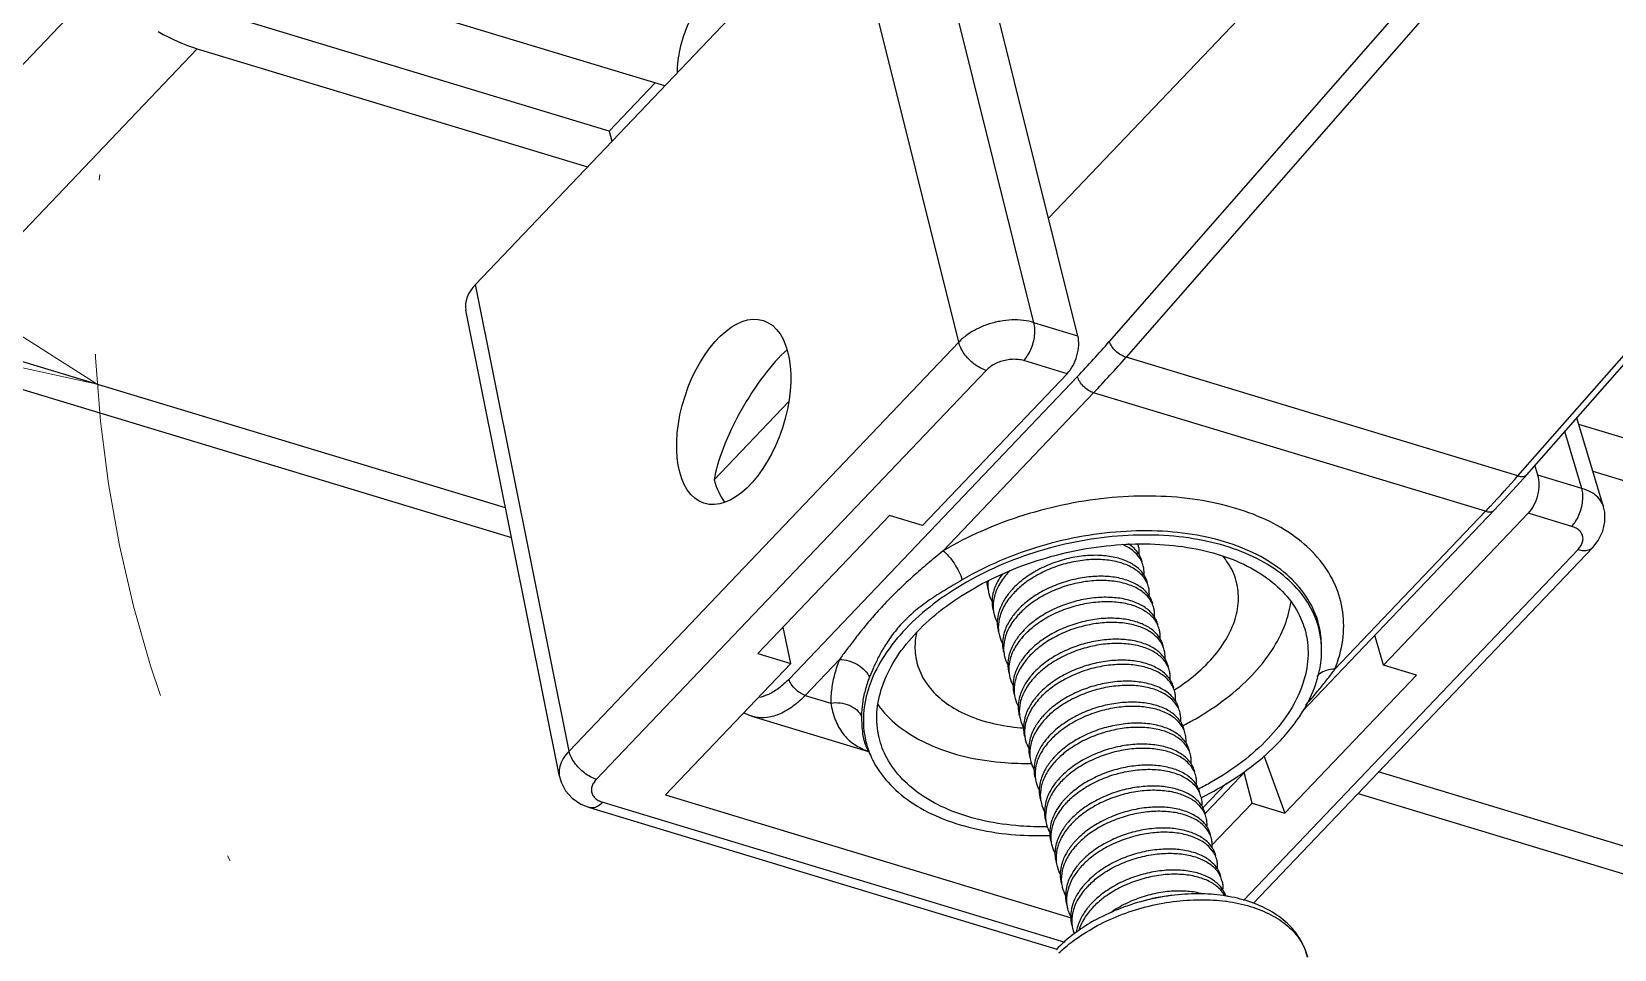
# Model space of a CAD drawing. Header units: millimetres. Extents: x 14343 to 15285, y -9166 to -7819.
# Drawn here: x 15009.08 to 15037.89, y -8701.37 to -8684.65 of the extents above; entities that cross this region are included whole.
import ezdxf

# ---------------------------------------------------------------- set-up
doc = ezdxf.new("R2010")
doc.units = ezdxf.units.MM
doc.linetypes.add('DIVIDE', pattern=[31.75, 12.7, -6.35, 0, -6.35, 0, -6.35])
doc.layers.add('hatch', color=56, linetype='Continuous', lineweight=9)

# ---------------------------------------------------------------- blocks, each defined once
blk = doc.blocks.new('u9')
at = {"color": 7, "linetype": 'Continuous'}
for p, q in [((-219.279, 205.724), (-318.973, 235.91)), ((-319.694, 235.621), (-219.654, 205.33)), ((-223.556, 199.849), (-324.62, 230.45)), ((-313.234, 226.229), (-223.3, 198.998)), ((-205.526, 205.883), (-213.939, 208.43)), ((-205.286, 205.979), (-213.796, 208.556)), ((-206.671, 205.749), (-214.056, 207.986)), ((-217.375, 207.723), (-223.552, 201.238)), ((-217.195, 207.67), (-223.285, 201.276)), ((-217.349, 205.899), (-216.62, 206.664)), ((-217.949, 206.081), (-220.346, 203.565)), ((-217.567, 205.028), (-217.949, 206.081)), ((-217.349, 205.899), (-217.949, 206.081)), ((-216.509, 206.072), (-217.258, 205.285)), ((-216.492, 206.086), (-216.509, 206.072)), ((-217.349, 205.899), (-217.204, 205.341)), ((-216.453, 205.984), (-216.882, 205.535)), ((-206.671, 205.749), (-208.951, 203.356)), ((-212.507, 198.013), (-205.411, 205.463)), ((-204.738, 205.412), (-203.034, 196.914)), ((-213.321, 205.174), (-213.331, 205.174)), ((-212.009, 197.499), (-204.913, 204.95)), ((-210.334, 204.898), (-210.396, 205.02)), ((-208.241, 204.315), (-210.365, 204.958)), ((-204.913, 204.95), (-203.208, 196.447)), ((-218.265, 204.228), (-221.76, 200.559)), ((-209.214, 203.934), (-209.678, 204.074)), ((-208.096, 204.253), (-208.243, 204.316)), ((-209.838, 203.279), (-209.214, 203.934)), ((-218.858, 203.459), (-221.6, 200.581)), ((-220.346, 203.565), (-219.745, 203.383)), ((-214.169, 198.125), (-208.919, 203.638)), ((-219.745, 203.383), (-222.38, 200.617)), ((-219.745, 203.383), (-219.587, 202.84)), ((-210.747, 200.658), (-208.35, 203.174)), ((-208.951, 203.356), (-208.812, 202.69)), ((-208.35, 203.174), (-208.951, 203.356)), ((-214.465, 198.421), (-211.724, 201.299)), ((-192.496, 197.614), (-203.865, 201.057)), ((-223.17, 200.856), (-222.38, 200.617)), ((-221.6, 200.581), (-214.465, 198.421)), ((-213.982, 198.074), (-211.347, 200.84)), ((-211.347, 200.84), (-210.747, 200.658)), ((-223.751, 200.499), (-223.263, 198.875)), ((-203.756, 200.517), (-193.218, 197.326)), ((-223.356, 200.165), (-223.043, 199.125)), ((-223.356, 200.165), (-222.555, 199.923)), ((-222.165, 200.121), (-222.35, 199.914)), ((-208.91, 198.588), (-207.557, 200.009)), ((-222.35, 199.914), (-236.221, 184.134)), ((-222.19, 199.935), (-236.062, 184.156)), ((-222.555, 199.923), (-222.501, 199.742)), ((-222.19, 199.935), (-215.055, 197.775)), ((-213.982, 198.074), (-213.192, 197.835)), ((-228.872, 181.979), (-215.055, 197.775)), ((-228.568, 181.692), (-214.75, 197.489)), ((-212.009, 197.499), (-209.977, 189.34)), ((-214.179, 197.387), (-212.516, 190.713)), ((-214.179, 197.387), (-213.378, 197.144)), ((-213.378, 197.144), (-211.346, 188.985)), ((-198.143, 192.155), (-193.218, 197.326)), ((-209.977, 189.34), (-203.208, 196.447)), ((-196.35, 190.988), (-191.389, 196.197)), ((-227.613, 180.576), (-213.644, 195.241)), ((-198.143, 192.155), (-205.248, 194.306)), ((-205.646, 193.652), (-205.693, 193.838)), ((-206.481, 192.776), (-205.646, 193.652)), ((-205.646, 193.652), (-197.31, 191.128)), ((-206.655, 192.828), (-198.43, 190.338))]:
    blk.add_line(p, q, dxfattribs=at)
for points in [[(-204.738, 205.412), (-204.767, 205.515), (-204.848, 205.671), (-204.97, 205.807), (-205.129, 205.915), (-205.286, 205.979)], [(-223.552, 201.238), (-223.652, 201.113), (-223.736, 200.945), (-223.776, 200.772), (-223.773, 200.599), (-223.751, 200.498)], [(-221.76, 200.559), (-221.943, 200.364), (-222.165, 200.121)]]:
    blk.add_lwpolyline(points, dxfattribs=at)
for centre, radius, start, end in [((-216.247, 211.355), 3.652, 298.7528, 298.8969), ((-214.698, 208.043), 0.631, 14.0519, 21.7414), ((-214.691, 208.045), 0.624, 5.631, 14.066), ((-215.452, 208.749), 1.381, 317.2977, 318.898), ((-215.385, 208.631), 1.317, 318.8913, 321.1335), ((-214.808, 208.053), 0.742, 347.3174, 348.9048), ((-214.707, 207.966), 0.66, 354.967, 358.8221), ((-214.624, 207.65), 0.655, 24.254, 27.9654), ((-214.595, 207.664), 0.624, 6.8045, 13.9521), ((-216.412, 210.485), 2.931, 259.9593, 260.2675), ((-216.408, 210.511), 2.957, 260.2677, 260.7779), ((-216.461, 210.807), 3.148, 262.3046, 262.4561), ((-214.626, 207.66), 0.655, 354.9474, 6.7926), ((-214.576, 207.586), 0.624, 5.631, 14.066), ((-214.581, 207.586), 0.629, 1.4313, 5.5955), ((-214.506, 207.279), 0.63, 14.0464, 28.9821), ((-214.602, 207.585), 0.651, 359.6777, 1.4442), ((-216.338, 207.431), 0.478, 194.0821, 206.9401), ((-215.356, 208.367), 1.381, 317.2936, 318.8979), ((-215.287, 208.247), 1.314, 318.8923, 321.0873), ((-214.5, 207.28), 0.624, 5.631, 14.066), ((-216.243, 207.048), 0.478, 194.0644, 206.5117), ((-215.261, 207.984), 1.381, 317.2977, 318.898), ((-215.194, 207.866), 1.317, 318.8913, 321.1335), ((-214.41, 206.896), 0.63, 14.0464, 28.9821), ((-214.404, 206.898), 0.624, 5.631, 14.066), ((-215.166, 207.602), 1.381, 317.2977, 318.898), ((-215.098, 207.484), 1.317, 318.8913, 321.1335), ((-214.315, 206.514), 0.63, 14.0464, 28.9821), ((-214.309, 206.515), 0.624, 5.631, 14.066), ((-216.148, 206.666), 0.478, 194.0644, 206.5117), ((-214.294, 206.438), 0.628, 359.2246, 14.0198), ((-216.052, 206.284), 0.478, 194.0644, 206.5117), ((-216.442, 206.01), 0.0911, 129.371, 137.2832), ((-216.442, 206.011), 0.0899, 125.4369, 129.2925), ((-215.07, 207.22), 1.381, 317.2977, 318.898), ((-215.003, 207.102), 1.317, 318.8913, 321.1335), ((-213.536, 200.6), 5.73, 90.7094, 90.8309), ((-214.217, 206.133), 0.628, 4.1166, 14.0251), ((-214.124, 205.75), 0.63, 14.0464, 28.9821), ((-213.836, 200.566), 5.837, 116.5046, 122.7622), ((-213.682, 200.271), 6.169, 116.4101, 116.5651), ((-215.958, 205.901), 0.476, 194.0559, 205.9648), ((-214.975, 206.838), 1.381, 317.2985, 318.898), ((-214.907, 206.719), 1.317, 318.8915, 321.1273), ((-214.118, 205.751), 0.624, 5.631, 14.066), ((-214.879, 206.455), 1.381, 317.2977, 318.898), ((-214.812, 206.337), 1.317, 318.8913, 321.1335), ((-214.028, 205.367), 0.63, 14.0464, 28.9821), ((-214.022, 205.368), 0.624, 5.631, 14.066), ((-215.861, 205.519), 0.478, 194.0644, 206.5117), ((-213.933, 204.985), 0.63, 14.0464, 28.9821), ((-215.766, 205.137), 0.478, 194.0644, 206.5117), ((-214.784, 206.073), 1.381, 317.2977, 318.898), ((-214.716, 205.955), 1.317, 318.8913, 321.1335), ((-213.927, 204.986), 0.624, 5.631, 14.066), ((-213.846, 204.599), 0.639, 14.154, 29.6777), ((-210.861, 203.604), 1.44, 68.0893, 69.6494), ((-210.84, 203.657), 1.383, 67.8879, 68.0798), ((-210.828, 203.686), 1.351, 66.9932, 67.8905), ((-215.236, 202.292), 3.604, 136.3225, 141.9132), ((-215.67, 204.754), 0.478, 194.0644, 206.5117), ((-214.688, 205.691), 1.381, 317.2977, 318.898), ((-214.621, 205.572), 1.317, 318.8913, 321.1335), ((-213.82, 204.606), 0.613, 6.9058, 14.1334), ((-214.593, 205.308), 1.381, 317.2977, 318.898), ((-214.526, 205.19), 1.318, 318.8912, 321.1443), ((-213.742, 204.22), 0.63, 14.0464, 28.9821), ((-213.736, 204.222), 0.624, 5.631, 14.066), ((-215.575, 204.372), 0.478, 194.0644, 206.5117), ((-213.646, 203.838), 0.63, 14.0464, 28.9821), ((-213.866, 200.579), 3.858, 122.4522, 122.5958), ((-215.479, 203.99), 0.478, 194.0644, 206.5117), ((-214.497, 204.926), 1.381, 317.2977, 318.898), ((-214.43, 204.808), 1.317, 318.8913, 321.1335), ((-213.64, 203.839), 0.624, 5.631, 14.066), ((-213.551, 203.456), 0.63, 14.0464, 28.9821), ((-215.384, 203.608), 0.478, 194.0644, 206.5117), ((-214.402, 204.544), 1.381, 317.2977, 318.898), ((-214.334, 204.425), 1.317, 318.8913, 321.1335), ((-213.545, 203.457), 0.624, 5.631, 14.066), ((-213.53, 203.38), 0.628, 359.2294, 14.0251), ((-214.306, 204.161), 1.381, 317.2977, 318.898), ((-214.239, 204.043), 1.317, 318.8913, 321.1335), ((-213.451, 203.075), 0.626, 14.0089, 28.63), ((-213.453, 203.074), 0.628, 4.1257, 14.0262), ((-215.288, 203.225), 0.478, 194.0644, 206.5117), ((-213.36, 202.691), 0.63, 14.0464, 28.9821), ((-215.194, 202.843), 0.477, 194.0631, 206.0222), ((-214.21, 203.779), 1.381, 317.2985, 318.898), ((-214.143, 203.661), 1.317, 318.8914, 321.127), ((-213.354, 202.692), 0.624, 5.631, 14.066), ((-213.264, 202.309), 0.63, 14.0464, 28.9821), ((-215.097, 202.461), 0.478, 194.0644, 206.5117), ((-214.115, 203.397), 1.381, 317.2977, 318.898), ((-214.048, 203.279), 1.317, 318.8913, 321.1335), ((-213.258, 202.31), 0.624, 5.631, 14.066), ((-214.019, 203.015), 1.381, 317.2977, 318.898), ((-213.952, 202.896), 1.317, 318.8913, 321.1335), ((-213.169, 201.927), 0.63, 14.0464, 28.9821), ((-213.163, 201.928), 0.624, 5.631, 14.066), ((-215.002, 202.078), 0.478, 194.0644, 206.5117), ((-213.14, 201.852), 0.621, 1.1976, 14.0931), ((-214.906, 201.696), 0.478, 194.0644, 206.5117), ((-213.968, 202.673), 1.441, 315.0521, 317.2927), ((-213.924, 202.632), 1.381, 317.2977, 318.898), ((-214.811, 201.314), 0.478, 194.0599, 195.8914), ((-206.265, 185.975), 21.178, 136.3941, 136.7347), ((-205.59, 185.348), 22.099, 136.7484, 138.6919), ((-199.573, 184.242), 20.562, 136.4049, 138.843), ((-199.507, 184.165), 20.245, 136.4049, 138.844)]:
    blk.add_arc(centre, radius, start, end, dxfattribs=at)
for centre, major_axis, ratio, start_param, end_param in [((-222.274, 200.232), (0.134, 0.482), 0.565006, 0.815614, 2.412591), ((-208.552, 198.964), (0.471, 1.686), 0.565006, -0.755182, -0.394123), ((-208.552, 198.964), (0.893, 1.554), 0.307068, 3.889262, 5.611264), ((-213.897, 197.695), (0.155, 0.476), 0.532787, 0.838917, 2.435893), ((-204.009, 196.689), (0.971, 0.243), 0.61514, -0.77048, -0.02905), ((-197.719, 189.704), (-2.009, 2.235), 0.616889, -1.087055, -0.794517)]:
    blk.add_ellipse(centre, major_axis=major_axis, ratio=ratio, start_param=start_param, end_param=end_param, dxfattribs=at)
blk.add_ellipse((-207.911, 198.77), major_axis=(0.542, 1.664), ratio=0.532787, dxfattribs=at)
for points, start_tangent, end_tangent in [([(-216.883, 207.687), (-217.317, 207.78), (-217.694, 207.933), (-218, 208.139), (-218.223, 208.392), (-218.354, 208.68), (-218.36, 208.703)], (-0.990994, 0.133907), (-0.24184, 0.970316)), ([(-218.36, 208.703), (-218.237, 208.398), (-218.023, 208.12), (-217.722, 207.887), (-217.343, 207.709), (-216.923, 207.599)], (0.242383, -0.970181), (0.984683, -0.174352)), ([(-213.833, 208.628), (-214.087, 208.413), (-214.483, 208.157)], (-0.720293, -0.69367), (-0.87549, -0.483236)), ([(-214.435, 208.063), (-214.118, 208.272), (-213.781, 208.569)], (0.865939, 0.50015), (0.689698, 0.724097)), ([(-214.491, 208.153), (-214.93, 207.947), (-215.413, 207.79), (-215.912, 207.692), (-216.409, 207.658), (-216.875, 207.686)], (-0.876703, -0.481033), (-0.991344, 0.131287)), ([(-214.412, 207.841), (-214.263, 208.053), (-214.194, 208.218)], (0.657342, 0.753592), (0.288989, 0.957333)), ([(-214.359, 207.804), (-214.244, 207.976), (-214.16, 208.196), (-214.151, 208.246)], (0.627353, 0.778735), (0.150511, 0.988608)), ([(-214.08, 207.91), (-214.069, 208.106)], (0.192409, 0.981315), (-0.097781, 0.995208)), ([(-214.048, 207.952), (-214.066, 208.12)], (0.020552, 0.999789), (-0.241681, 0.970356)), ([(-216.882, 207.592), (-216.434, 207.552), (-215.941, 207.575), (-215.446, 207.663), (-214.967, 207.811), (-214.519, 208.017), (-214.435, 208.063)], (0.987073, -0.160268), (0.865939, 0.50015)), ([(-216.857, 207.59), (-216.746, 207.446), (-216.568, 207.324), (-216.338, 207.24), (-216.068, 207.198), (-215.77, 207.201), (-215.461, 207.251), (-215.155, 207.345), (-214.869, 207.479), (-214.617, 207.647), (-214.437, 207.812)], (0.46636, -0.884595), (0.678132, 0.73494)), ([(-216.432, 207.55), (-216.415, 207.545), (-216.144, 207.504), (-215.847, 207.507), (-215.537, 207.557), (-215.232, 207.651), (-214.946, 207.785), (-214.767, 207.897)], (0.966077, -0.258256), (0.814986, 0.579481)), ([(-214.316, 207.459), (-214.168, 207.671), (-214.084, 207.89)], (0.657342, 0.753592), (0.21952, 0.975608)), ([(-214.265, 207.421), (-214.172, 207.553), (-214.088, 207.73), (-214.05, 207.908)], (0.627994, 0.778218), (0.087739, 0.996143)), ([(-213.99, 207.814), (-213.992, 207.824), (-214.026, 207.919)], (-0.241681, 0.970356), (-0.410652, 0.911792)), ([(-216.871, 207.592), (-216.843, 207.523), (-216.812, 207.47)], (0.302893, -0.953024), (0.554178, -0.832398)), ([(-216.728, 207.371), (-216.549, 207.248), (-216.319, 207.163), (-216.049, 207.121), (-215.751, 207.125), (-215.442, 207.175), (-215.136, 207.268), (-214.85, 207.402), (-214.598, 207.57), (-214.392, 207.765)], (0.726932, -0.686709), (0.657342, 0.753592)), ([(-215.891, 207.582), (-215.866, 207.584), (-215.556, 207.633), (-215.481, 207.652)], (0.997196, 0.074834), (0.965749, 0.259479)), ([(-214.221, 207.077), (-214.095, 207.248), (-214.012, 207.425), (-213.974, 207.602)], (0.657342, 0.753592), (0.087739, 0.996143)), ([(-214.168, 207.04), (-214.053, 207.212), (-213.969, 207.431), (-213.952, 207.581)], (0.627353, 0.778735), (0.005573, 0.999984)), ([(-216.802, 207.314), (-216.815, 207.388), (-216.814, 207.475)], (-0.243274, 0.969958), (0.090921, 0.995858)), ([(-216.812, 207.47), (-216.728, 207.371)], (0.554178, -0.832398), (0.726932, -0.686709)), ([(-216.783, 207.238), (-216.747, 207.141), (-216.717, 207.088)], (0.243097, -0.970002), (0.553661, -0.832742)), ([(-214.342, 207.43), (-214.518, 207.267), (-214.769, 207.099), (-215.056, 206.964), (-215.357, 206.871), (-215.666, 206.82), (-215.961, 206.815), (-216.229, 206.854), (-216.461, 206.936), (-216.645, 207.059), (-216.765, 207.214)], (-0.678183, -0.734893), (-0.453332, 0.891342)), ([(-216.632, 206.989), (-216.454, 206.865), (-216.224, 206.781), (-215.953, 206.739), (-215.656, 206.743), (-215.346, 206.792), (-215.041, 206.886), (-214.755, 207.02), (-214.502, 207.188), (-214.297, 207.382)], (0.726946, -0.686695), (0.657342, 0.753592)), ([(-214.125, 206.694), (-213.977, 206.906), (-213.893, 207.125), (-213.878, 207.341)], (0.657342, 0.753592), (-0.097781, 0.995208)), ([(-213.856, 207.199), (-213.859, 207.265), (-213.875, 207.355)], (0.005573, 0.999984), (-0.242786, 0.97008)), ([(-216.719, 207.093), (-216.72, 207.011), (-216.707, 206.932)], (-0.091453, -0.995809), (0.243097, -0.970002)), ([(-216.717, 207.088), (-216.632, 206.989)], (0.553661, -0.832742), (0.726946, -0.686695)), ([(-216.671, 206.835), (-216.555, 206.682), (-216.377, 206.56), (-216.147, 206.475), (-215.877, 206.433), (-215.579, 206.437), (-215.27, 206.487), (-214.964, 206.58), (-214.678, 206.714), (-214.426, 206.882), (-214.246, 207.048)], (0.446739, -0.894664), (0.678132, 0.73494)), ([(-216.537, 206.606), (-216.358, 206.483), (-216.128, 206.399), (-215.858, 206.357), (-215.56, 206.36), (-215.251, 206.41), (-214.945, 206.504), (-214.659, 206.638), (-214.407, 206.806), (-214.201, 207)], (0.726946, -0.686695), (0.657342, 0.753592)), ([(-214.073, 206.657), (-213.957, 206.83), (-213.874, 207.049), (-213.856, 207.199)], (0.627353, 0.778735), (0.005573, 0.999984)), ([(-214.029, 206.312), (-213.881, 206.524), (-213.797, 206.743), (-213.783, 206.959)], (0.657342, 0.753592), (-0.097781, 0.995208)), ([(-213.761, 206.817), (-213.764, 206.882), (-213.78, 206.973)], (0.005573, 0.999984), (-0.242786, 0.97008)), ([(-216.688, 206.856), (-216.652, 206.759), (-216.621, 206.706)], (0.243097, -0.970002), (0.553661, -0.832742)), ([(-216.623, 206.711), (-216.624, 206.628), (-216.611, 206.55)], (-0.091453, -0.995809), (0.243097, -0.970002)), ([(-216.621, 206.706), (-216.537, 206.606)], (0.553661, -0.832742), (0.726946, -0.686695)), ([(-216.575, 206.453), (-216.459, 206.299), (-216.282, 206.177), (-216.052, 206.093), (-215.781, 206.051), (-215.484, 206.055), (-215.174, 206.104), (-214.869, 206.198), (-214.583, 206.332), (-214.331, 206.5), (-214.151, 206.666)], (0.446739, -0.894664), (0.678132, 0.73494)), ([(-213.977, 206.275), (-213.862, 206.447), (-213.778, 206.666), (-213.761, 206.817)], (0.627353, 0.778735), (0.005573, 0.999984)), ([(-216.592, 206.473), (-216.556, 206.376), (-216.526, 206.323)], (0.243097, -0.970002), (0.553661, -0.832742)), ([(-216.441, 206.224), (-216.262, 206.101), (-216.033, 206.016), (-215.762, 205.974), (-215.465, 205.978), (-215.155, 206.028), (-214.85, 206.122), (-214.564, 206.255), (-214.311, 206.423), (-214.106, 206.618)], (0.726946, -0.686695), (0.657342, 0.753592)), ([(-213.934, 205.93), (-213.786, 206.141), (-213.702, 206.36), (-213.687, 206.577)], (0.657342, 0.753592), (-0.097781, 0.995208)), ([(-213.882, 205.893), (-213.77, 206.059), (-213.686, 206.273), (-213.665, 206.43)], (0.62744, 0.778665), (0.01243, 0.999923)), ([(-210.447, 205.122), (-210.465, 205.157), (-210.764, 205.565), (-211.188, 205.912), (-211.722, 206.184), (-212.35, 206.374), (-213.048, 206.475), (-213.667, 206.488)], (-0.449666, 0.893197), (-0.99953, -0.030659)), ([(-213.608, 206.285), (-213.638, 206.377), (-213.666, 206.433)], (-0.242239, 0.970217), (-0.477912, 0.878408)), ([(-216.528, 206.328), (-216.528, 206.246), (-216.516, 206.168)], (-0.091453, -0.995809), (0.243097, -0.970002)), ([(-216.526, 206.323), (-216.441, 206.224)], (0.553661, -0.832742), (0.726946, -0.686695)), ([(-216.497, 206.091), (-216.461, 205.994), (-216.43, 205.941)], (0.243097, -0.970002), (0.553542, -0.832821)), ([(-216.48, 206.07), (-216.364, 205.917), (-216.186, 205.795), (-215.956, 205.71), (-215.686, 205.669), (-215.388, 205.672), (-215.079, 205.722), (-214.773, 205.816), (-214.487, 205.95), (-214.235, 206.118), (-214.055, 206.283)], (0.446739, -0.894664), (0.678132, 0.73494)), ([(-216.346, 205.842), (-216.167, 205.718), (-215.937, 205.634), (-215.667, 205.592), (-215.369, 205.596), (-215.06, 205.645), (-214.754, 205.739), (-214.468, 205.873), (-214.216, 206.041), (-214.01, 206.236)], (0.727019, -0.686617), (0.657342, 0.753592)), ([(-213.838, 205.547), (-213.693, 205.753), (-213.609, 205.967), (-213.591, 206.178)], (0.657342, 0.753592), (-0.071552, 0.997437)), ([(-213.607, 206.329), (-213.131, 206.315), (-212.472, 206.22), (-211.883, 206.042), (-211.379, 205.784), (-210.981, 205.459), (-210.699, 205.074), (-210.559, 204.705)], (0.999923, 0.012381), (0.232195, -0.972669)), ([(-213.57, 206.052), (-213.573, 206.118), (-213.589, 206.208)], (0.005573, 0.999984), (-0.242786, 0.97008)), ([(-216.42, 205.785), (-216.433, 205.866), (-216.432, 205.946)], (-0.243024, 0.97002), (0.091594, 0.995796)), ([(-216.43, 205.941), (-216.346, 205.842)], (0.553542, -0.832821), (0.727019, -0.686617)), ([(-213.96, 205.901), (-214.14, 205.735), (-214.398, 205.564), (-214.687, 205.43), (-214.99, 205.338), (-215.303, 205.289), (-215.606, 205.287), (-215.874, 205.332), (-216.099, 205.417), (-216.272, 205.539), (-216.386, 205.692)], (-0.678121, -0.73495), (-0.438204, 0.898875)), ([(-216.25, 205.459), (-216.071, 205.336), (-215.842, 205.252), (-215.571, 205.21), (-215.274, 205.214), (-214.964, 205.263), (-214.659, 205.357), (-214.373, 205.491), (-214.12, 205.659), (-213.915, 205.853)], (0.726946, -0.686695), (0.657342, 0.753592)), ([(-213.786, 205.51), (-213.671, 205.683), (-213.587, 205.902), (-213.57, 206.052)], (0.627353, 0.778735), (0.005573, 0.999984)), ([(-213.743, 205.165), (-213.595, 205.377), (-213.511, 205.596), (-213.496, 205.812)], (0.657342, 0.753592), (-0.097781, 0.995208)), ([(-213.474, 205.67), (-213.477, 205.736), (-213.493, 205.826)], (0.005573, 0.999984), (-0.242786, 0.97008)), ([(-205.526, 205.883), (-205.448, 205.948), (-205.369, 205.981), (-205.294, 205.981), (-205.286, 205.979)], (0.689698, 0.724097), (0.956027, -0.29328)), ([(-205.411, 205.463), (-205.358, 205.532), (-205.327, 205.604), (-205.321, 205.675), (-205.339, 205.742), (-205.381, 205.8), (-205.445, 205.848), (-205.526, 205.883)], (0.689551, 0.724237), (-0.95703, 0.289989)), ([(-217.643, 204.721), (-217.171, 205.143), (-216.605, 205.518), (-216.378, 205.642)], (0.689698, 0.724097), (0.889663, 0.456617)), ([(-216.401, 205.709), (-216.365, 205.612), (-216.335, 205.559)], (0.243097, -0.970002), (0.553661, -0.832742)), ([(-216.337, 205.564), (-216.337, 205.482), (-216.325, 205.403)], (-0.091453, -0.995809), (0.243097, -0.970002)), ([(-216.335, 205.559), (-216.25, 205.459)], (0.553661, -0.832742), (0.726946, -0.686695)), ([(-216.289, 205.306), (-216.173, 205.153), (-215.995, 205.03), (-215.765, 204.946), (-215.495, 204.904), (-215.197, 204.908), (-214.888, 204.957), (-214.582, 205.051), (-214.296, 205.185), (-214.044, 205.353), (-213.864, 205.519)], (0.446739, -0.894664), (0.678132, 0.73494)), ([(-213.691, 205.128), (-213.575, 205.3), (-213.492, 205.519), (-213.474, 205.67)], (0.627353, 0.778735), (0.005573, 0.999984)), ([(-216.995, 205.474), (-217.341, 205.23), (-217.843, 204.781)], (-0.840255, -0.542192), (-0.689698, -0.724097)), ([(-216.306, 205.326), (-216.27, 205.229), (-216.239, 205.177)], (0.243097, -0.970002), (0.553661, -0.832742)), ([(-216.155, 205.077), (-215.976, 204.954), (-215.746, 204.869), (-215.475, 204.828), (-215.178, 204.831), (-214.869, 204.881), (-214.563, 204.975), (-214.277, 205.109), (-214.025, 205.277), (-213.819, 205.471)], (0.726946, -0.686695), (0.657342, 0.753592)), ([(-213.647, 204.783), (-213.499, 204.995), (-213.415, 205.214), (-213.401, 205.43)], (0.657342, 0.753592), (-0.097781, 0.995208)), ([(-213.595, 204.746), (-213.48, 204.918), (-213.396, 205.137), (-213.379, 205.288)], (0.627353, 0.778735), (0.005573, 0.999984)), ([(-213.379, 205.288), (-213.382, 205.353), (-213.398, 205.444)], (0.005573, 0.999984), (-0.242786, 0.97008)), ([(-205.411, 205.463), (-205.302, 205.418), (-205.195, 205.349), (-205.096, 205.261), (-205.012, 205.16), (-204.95, 205.054), (-204.913, 204.95)], (0.957088, -0.289796), (0.21886, -0.975756)), ([(-204.913, 204.95), (-204.806, 205.087), (-204.745, 205.229), (-204.732, 205.371), (-204.738, 205.412)], (0.697064, 0.717009), (-0.196198, 0.980564)), ([(-216.241, 205.181), (-216.242, 205.099), (-216.229, 205.021)], (-0.091453, -0.995809), (0.243097, -0.970002)), ([(-216.239, 205.177), (-216.155, 205.077)], (0.553661, -0.832742), (0.726946, -0.686695)), ([(-216.21, 204.944), (-216.174, 204.847), (-216.143, 204.794)], (0.243097, -0.970002), (0.553661, -0.832742)), ([(-216.193, 204.923), (-216.077, 204.77), (-215.9, 204.648), (-215.67, 204.564), (-215.399, 204.522), (-215.102, 204.525), (-214.792, 204.575), (-214.487, 204.669), (-214.201, 204.803), (-213.949, 204.971), (-213.769, 205.136)], (0.446739, -0.894664), (0.678132, 0.73494)), ([(-216.059, 204.695), (-215.88, 204.572), (-215.651, 204.487), (-215.38, 204.445), (-215.083, 204.449), (-214.773, 204.499), (-214.468, 204.592), (-214.182, 204.726), (-213.929, 204.894), (-213.724, 205.089)], (0.726946, -0.686695), (0.657342, 0.753592)), ([(-213.552, 204.401), (-213.404, 204.612), (-213.32, 204.831), (-213.305, 205.047)], (0.657342, 0.753592), (-0.097781, 0.995208)), ([(-213.5, 204.364), (-213.379, 204.545), (-213.297, 204.774), (-213.283, 204.915)], (0.627204, 0.778855), (-0.008763, 0.999962)), ([(-210.535, 204.1), (-210.705, 204.307), (-211.102, 204.631), (-211.605, 204.887), (-212.192, 205.065), (-212.849, 205.16), (-213.321, 205.174)], (-0.578417, 0.815741), (-0.999929, -0.011916)), ([(-213.283, 204.915), (-213.29, 204.998), (-213.302, 205.062)], (-0.008763, 0.999962), (-0.243604, 0.969875)), ([(-211.044, 202.722), (-210.657, 203.206), (-210.4, 203.709), (-210.28, 204.213), (-210.302, 204.701), (-210.447, 205.122)], (0.689698, 0.724097), (-0.449666, 0.893197)), ([(-209.678, 204.074), (-209.76, 204.379), (-209.903, 204.635), (-210.093, 204.816), (-210.3, 204.93)], (-0.170941, 0.985281), (-0.920439, 0.390885)), ([(-218.32, 202.766), (-218.341, 202.858), (-218.362, 203.318), (-218.249, 203.792), (-218.007, 204.265), (-217.643, 204.721)], (-0.253744, 0.967271), (0.689698, 0.724097)), ([(-216.146, 204.799), (-216.146, 204.717), (-216.134, 204.638)], (-0.091453, -0.995809), (0.243097, -0.970002)), ([(-216.143, 204.794), (-216.059, 204.695)], (0.553661, -0.832742), (0.726946, -0.686695)), ([(-216.098, 204.541), (-215.982, 204.388), (-215.804, 204.266), (-215.574, 204.181), (-215.304, 204.139), (-215.006, 204.143), (-214.697, 204.193), (-214.391, 204.287), (-214.105, 204.42), (-213.853, 204.588), (-213.673, 204.754)], (0.446739, -0.894664), (0.678132, 0.73494)), ([(-215.964, 204.313), (-215.785, 204.189), (-215.555, 204.105), (-215.284, 204.063), (-214.987, 204.067), (-214.678, 204.116), (-214.372, 204.21), (-214.086, 204.344), (-213.834, 204.512), (-213.628, 204.706)], (0.726946, -0.686695), (0.657342, 0.753592)), ([(-213.456, 204.018), (-213.303, 204.239), (-213.22, 204.468), (-213.211, 204.68)], (0.657342, 0.753592), (-0.12022, 0.992747)), ([(-213.188, 204.523), (-213.191, 204.589), (-213.206, 204.679)], (0.005573, 0.999984), (-0.242786, 0.97008)), ([(-210.559, 204.705), (-210.546, 204.646), (-210.525, 204.185), (-210.638, 203.712), (-210.88, 203.238), (-211.244, 202.783)], (0.232195, -0.972669), (-0.689698, -0.724097)), ([(-210.24, 204.317), (-210.259, 204.633), (-210.327, 204.883), (-210.334, 204.898)], (0.001517, 0.999999), (-0.447154, 0.894457)), ([(-218.073, 204.515), (-218.23, 204.297), (-218.487, 203.795), (-218.53, 203.668)], (-0.615841, -0.78787), (-0.292982, -0.956118)), ([(-216.088, 204.487), (-216.311, 204.366), (-216.875, 203.992), (-217.346, 203.57)], (-0.88936, -0.457209), (-0.689698, -0.724097)), ([(-216.115, 204.562), (-216.079, 204.465), (-216.048, 204.412)], (0.243097, -0.970002), (0.553661, -0.832742)), ([(-216.05, 204.417), (-216.051, 204.335), (-216.038, 204.256)], (-0.091453, -0.995809), (0.243097, -0.970002)), ([(-216.048, 204.412), (-215.964, 204.313)], (0.553661, -0.832742), (0.726946, -0.686695)), ([(-216.002, 204.159), (-215.886, 204.006), (-215.709, 203.883), (-215.479, 203.799), (-215.208, 203.757), (-214.911, 203.761), (-214.601, 203.81), (-214.296, 203.904), (-214.01, 204.038), (-213.757, 204.206), (-213.578, 204.372)], (0.446739, -0.894664), (0.678132, 0.73494)), ([(-215.868, 203.93), (-215.689, 203.807), (-215.46, 203.723), (-215.189, 203.681), (-214.891, 203.684), (-214.582, 203.734), (-214.277, 203.828), (-213.991, 203.962), (-213.738, 204.13), (-213.533, 204.324)], (0.726946, -0.686695), (0.657342, 0.753592)), ([(-213.404, 203.981), (-213.289, 204.153), (-213.205, 204.373), (-213.188, 204.523)], (0.627353, 0.778735), (0.005573, 0.999984)), ([(-211.243, 203.32), (-211.253, 203.358), (-211.405, 203.691), (-211.662, 203.982), (-212.015, 204.22), (-212.45, 204.397), (-212.951, 204.504), (-213.192, 204.529)], (-0.231084, 0.972934), (-0.997554, 0.0699)), ([(-209.214, 203.934), (-208.988, 204.134), (-208.755, 204.27), (-208.523, 204.337), (-208.302, 204.331), (-208.243, 204.316)], (0.68974, 0.724057), (0.957642, -0.287962)), ([(-218.325, 204.112), (-218.418, 204.007), (-218.585, 203.811), (-218.731, 203.629), (-218.858, 203.459)], (-0.666621, -0.745397), (-0.586871, -0.809681)), ([(-216.019, 204.18), (-215.983, 204.082), (-215.952, 204.03)], (0.243097, -0.970002), (0.553661, -0.832742)), ([(-213.361, 203.636), (-213.213, 203.848), (-213.129, 204.067), (-213.114, 204.283)], (0.657342, 0.753592), (-0.097781, 0.995208)), ([(-213.309, 203.599), (-213.193, 203.771), (-213.11, 203.99), (-213.092, 204.141)], (0.627353, 0.778735), (0.005573, 0.999984)), ([(-213.092, 204.141), (-213.095, 204.206), (-213.111, 204.297)], (0.005573, 0.999984), (-0.242786, 0.97008)), ([(-210.383, 203.605), (-210.304, 203.844), (-210.256, 204.082), (-210.24, 204.317)], (0.367449, 0.930044), (0.001601, 0.999999)), ([(-209.678, 204.074), (-209.851, 204.072), (-210.016, 204.116), (-210.151, 204.201), (-210.24, 204.317)], (-0.988802, -0.149236), (-0.442219, 0.896907)), ([(-209.838, 203.279), (-209.749, 203.546), (-209.696, 203.812), (-209.678, 204.074)], (0.367449, 0.930044), (0.001601, 0.999999)), ([(-215.944, 203.829), (-216.178, 203.667), (-216.557, 203.331)], (-0.842492, -0.538709), (-0.689698, -0.724097)), ([(-215.955, 204.035), (-215.955, 203.952), (-215.943, 203.874)], (-0.091453, -0.995809), (0.243097, -0.970002)), ([(-215.952, 204.03), (-215.868, 203.93)], (0.553661, -0.832742), (0.726946, -0.686695)), ([(-215.924, 203.797), (-215.888, 203.7), (-215.857, 203.647)], (0.243097, -0.970002), (0.553661, -0.832742)), ([(-215.907, 203.777), (-215.791, 203.623), (-215.613, 203.501), (-215.383, 203.417), (-215.113, 203.375), (-214.815, 203.379), (-214.506, 203.428), (-214.2, 203.522), (-213.914, 203.656), (-213.662, 203.824), (-213.482, 203.99)], (0.446739, -0.894664), (0.678132, 0.73494)), ([(-215.773, 203.548), (-215.594, 203.425), (-215.364, 203.34), (-215.093, 203.298), (-214.796, 203.302), (-214.487, 203.352), (-214.181, 203.445), (-213.895, 203.579), (-213.643, 203.747), (-213.437, 203.942)], (0.726946, -0.686695), (0.657342, 0.753592)), ([(-213.265, 203.254), (-213.117, 203.465), (-213.033, 203.684), (-213.019, 203.901)], (0.657342, 0.753592), (-0.097781, 0.995208)), ([(-213.213, 203.217), (-213.098, 203.389), (-213.014, 203.608), (-212.997, 203.758)], (0.627353, 0.778735), (0.005573, 0.999984)), ([(-212.997, 203.758), (-213, 203.824), (-213.015, 203.915)], (0.005573, 0.999984), (-0.242786, 0.97008)), ([(-209.214, 203.934), (-209.12, 203.89), (-209.031, 203.818), (-208.96, 203.73), (-208.919, 203.638)], (0.957088, -0.289796), (0.265109, -0.964218)), ([(-208.919, 203.638), (-208.727, 203.808), (-208.528, 203.924), (-208.367, 203.974)], (0.689782, 0.724017), (0.98256, 0.185946)), ([(-218.858, 203.459), (-219, 202.929), (-219.001, 202.412), (-218.863, 201.923), (-218.589, 201.478), (-218.188, 201.089), (-217.671, 200.769), (-217.055, 200.528), (-216.357, 200.371), (-215.598, 200.305), (-214.802, 200.331), (-213.993, 200.448), (-213.194, 200.653), (-212.43, 200.94), (-211.724, 201.299)], (-0.367449, -0.930044), (0.862943, 0.505301)), ([(-218.858, 203.459), (-218.702, 203.479), (-218.576, 203.543), (-218.529, 203.589)], (0.999801, -0.019945), (0.626643, 0.779306)), ([(-218.53, 203.668), (-218.607, 203.291), (-218.615, 203.081)], (-0.292982, -0.956118), (0.022693, -0.999742)), ([(-217.346, 203.57), (-217.709, 203.117), (-217.95, 202.645), (-218.055, 202.238)], (-0.689698, -0.724097), (-0.13658, -0.990629)), ([(-215.859, 203.652), (-215.86, 203.57), (-215.847, 203.491)], (-0.091453, -0.995809), (0.243097, -0.970002)), ([(-215.857, 203.647), (-215.773, 203.548)], (0.553661, -0.832742), (0.726946, -0.686695)), ([(-215.811, 203.394), (-215.695, 203.241), (-215.518, 203.119), (-215.288, 203.034), (-215.017, 202.993), (-214.72, 202.996), (-214.41, 203.046), (-214.105, 203.14), (-213.819, 203.274), (-213.566, 203.442), (-213.387, 203.607)], (0.446739, -0.894664), (0.678132, 0.73494)), ([(-215.677, 203.166), (-215.498, 203.042), (-215.269, 202.958), (-214.998, 202.916), (-214.7, 202.92), (-214.391, 202.969), (-214.086, 203.063), (-213.8, 203.197), (-213.547, 203.365), (-213.342, 203.559)], (0.726946, -0.686695), (0.657342, 0.753592)), ([(-213.17, 202.871), (-213.021, 203.083), (-212.938, 203.302), (-212.923, 203.518)], (0.657342, 0.753592), (-0.097781, 0.995208)), ([(-210.994, 202.602), (-210.805, 202.826), (-210.658, 203.042), (-210.544, 203.246), (-210.454, 203.435), (-210.383, 203.605)], (0.689526, 0.724261), (0.367443, 0.930046)), ([(-209.838, 203.279), (-210.005, 203.306), (-210.165, 203.375), (-210.296, 203.479), (-210.383, 203.605)], (-0.999801, 0.019945), (-0.422706, 0.906267)), ([(-216.557, 203.331), (-216.844, 202.968), (-217.027, 202.59), (-217.1, 202.214), (-217.064, 201.865)], (-0.689698, -0.724097), (0.252837, -0.967509)), ([(-215.828, 203.415), (-215.792, 203.318), (-215.761, 203.265)], (0.243097, -0.970002), (0.553661, -0.832742)), ([(-215.764, 203.27), (-215.764, 203.188), (-215.752, 203.109)], (-0.091453, -0.995809), (0.243097, -0.970002)), ([(-215.761, 203.265), (-215.677, 203.166)], (0.553661, -0.832742), (0.726946, -0.686695)), ([(-215.716, 203.012), (-215.6, 202.859), (-215.422, 202.737), (-215.192, 202.652), (-214.922, 202.61), (-214.624, 202.614), (-214.315, 202.664), (-214.009, 202.757), (-213.723, 202.891), (-213.471, 203.059), (-213.291, 203.225)], (0.446739, -0.894664), (0.678132, 0.73494)), ([(-215.581, 202.783), (-215.403, 202.66), (-215.173, 202.576), (-214.902, 202.534), (-214.605, 202.537), (-214.296, 202.587), (-213.99, 202.681), (-213.704, 202.815), (-213.452, 202.983), (-213.246, 203.177)], (0.727056, -0.686578), (0.657342, 0.753592)), ([(-213.118, 202.834), (-213.005, 203.001), (-212.921, 203.214), (-212.901, 203.372)], (0.627443, 0.778662), (0.012381, 0.999923)), ([(-211.242, 202.782), (-211.213, 202.996), (-211.243, 203.32)], (0.210434, 0.977608), (-0.231084, 0.972934)), ([(-210.684, 202.243), (-210.462, 202.486), (-210.273, 202.71), (-210.108, 202.917), (-209.964, 203.107), (-209.838, 203.279)], (0.689615, 0.724176), (0.586868, 0.809682)), ([(-218.615, 203.081), (-218.585, 202.802), (-218.422, 202.346), (-218.123, 201.938), (-217.699, 201.592), (-217.165, 201.319), (-216.537, 201.129), (-215.839, 201.028), (-215.093, 201.021), (-214.324, 201.106), (-213.56, 201.281), (-212.826, 201.54), (-212.147, 201.875), (-211.546, 202.273), (-211.044, 202.722)], (0.022693, -0.999742), (0.689698, 0.724097)), ([(-218.613, 203.012), (-218.588, 202.757), (-218.429, 202.292), (-218.13, 201.876), (-217.703, 201.523), (-217.161, 201.245), (-216.524, 201.052), (-215.815, 200.951), (-215.056, 200.946), (-214.276, 201.035), (-213.502, 201.217), (-212.759, 201.485), (-212.074, 201.829)], (0.022564, -0.999745), (0.862943, 0.505301)), ([(-215.733, 203.033), (-215.697, 202.936), (-215.666, 202.883)], (0.243097, -0.970002), (0.553612, -0.832775)), ([(-215.656, 202.727), (-215.669, 202.807), (-215.668, 202.888)], (-0.243133, 0.969993), (0.091527, 0.995803)), ([(-215.666, 202.883), (-215.581, 202.783)], (0.553612, -0.832775), (0.727056, -0.686578)), ([(-213.074, 202.489), (-212.929, 202.695), (-212.845, 202.908), (-212.826, 203.119)], (0.657342, 0.753592), (-0.071671, 0.997428)), ([(-213.022, 202.452), (-212.907, 202.624), (-212.823, 202.843), (-212.806, 202.994)], (0.627353, 0.778735), (0.005573, 0.999984)), ([(-212.806, 202.994), (-212.809, 203.06), (-212.824, 203.15)], (0.005573, 0.999984), (-0.242786, 0.97008)), ([(-211.244, 202.783), (-211.716, 202.36), (-212.282, 201.985), (-212.921, 201.67), (-213.613, 201.426), (-214.331, 201.261), (-215.055, 201.181), (-215.756, 201.189), (-216.415, 201.284), (-217.004, 201.462), (-217.508, 201.719), (-217.906, 202.044), (-218.188, 202.429), (-218.32, 202.766)], (-0.689698, -0.724097), (-0.253744, 0.967271)), ([(-215.637, 202.65), (-215.601, 202.553), (-215.57, 202.5)], (0.243097, -0.970002), (0.553661, -0.832742)), ([(-213.196, 202.843), (-213.376, 202.676), (-213.634, 202.505), (-213.924, 202.371), (-214.227, 202.279), (-214.541, 202.231), (-214.843, 202.229), (-215.111, 202.273), (-215.335, 202.359), (-215.508, 202.481), (-215.622, 202.634)], (-0.67812, -0.734951), (-0.439095, 0.898441)), ([(-215.486, 202.401), (-215.307, 202.278), (-215.077, 202.193), (-214.807, 202.152), (-214.509, 202.155), (-214.2, 202.205), (-213.895, 202.299), (-213.609, 202.432), (-213.356, 202.601), (-213.151, 202.795)], (0.726946, -0.686695), (0.657342, 0.753592)), ([(-212.979, 202.107), (-212.83, 202.318), (-212.747, 202.538), (-212.732, 202.754)], (0.657342, 0.753592), (-0.097781, 0.995208)), ([(-212.927, 202.07), (-212.811, 202.242), (-212.728, 202.461), (-212.71, 202.612)], (0.627353, 0.778735), (0.005573, 0.999984)), ([(-212.71, 202.612), (-212.713, 202.677), (-212.729, 202.768)], (0.005573, 0.999984), (-0.242786, 0.97008)), ([(-212.074, 201.829), (-211.91, 201.926), (-211.76, 202.016), (-211.617, 202.105), (-211.479, 202.196), (-211.348, 202.291), (-211.223, 202.389), (-211.105, 202.493), (-210.994, 202.602)], (0.862951, 0.505288), (0.689701, 0.724095)), ([(-215.573, 202.505), (-215.573, 202.423), (-215.561, 202.345)], (-0.091453, -0.995809), (0.243097, -0.970002)), ([(-215.57, 202.5), (-215.486, 202.401)], (0.553661, -0.832742), (0.726946, -0.686695)), ([(-215.525, 202.247), (-215.409, 202.094), (-215.231, 201.972), (-215.001, 201.888), (-214.731, 201.846), (-214.433, 201.849), (-214.124, 201.899), (-213.818, 201.993), (-213.532, 202.127), (-213.28, 202.295), (-213.1, 202.46)], (0.446739, -0.894664), (0.678132, 0.73494)), ([(-215.391, 202.019), (-215.212, 201.896), (-214.982, 201.811), (-214.711, 201.769), (-214.414, 201.773), (-214.105, 201.823), (-213.799, 201.916), (-213.513, 202.05), (-213.261, 202.218), (-213.055, 202.413)], (0.726946, -0.686695), (0.657342, 0.753592)), ([(-212.883, 201.724), (-212.735, 201.936), (-212.651, 202.155), (-212.637, 202.371)], (0.657342, 0.753592), (-0.097781, 0.995208)), ([(-212.615, 202.229), (-212.618, 202.295), (-212.633, 202.385)], (0.005573, 0.999984), (-0.242786, 0.97008)), ([(-215.541, 202.268), (-215.506, 202.171), (-215.475, 202.118)], (0.243097, -0.970002), (0.553661, -0.832742)), ([(-215.477, 202.123), (-215.478, 202.041), (-215.465, 201.962)], (-0.091453, -0.995809), (0.243097, -0.970002)), ([(-215.475, 202.118), (-215.391, 202.019)], (0.553661, -0.832742), (0.726946, -0.686695)), ([(-215.429, 201.865), (-215.313, 201.712), (-215.135, 201.59), (-214.906, 201.505), (-214.635, 201.463), (-214.338, 201.467), (-214.028, 201.517), (-213.723, 201.61), (-213.437, 201.744), (-213.184, 201.912), (-213.005, 202.078)], (0.446739, -0.894664), (0.678132, 0.73494)), ([(-215.295, 201.637), (-215.116, 201.513), (-214.886, 201.429), (-214.616, 201.387), (-214.318, 201.391), (-214.009, 201.44), (-213.704, 201.534), (-213.418, 201.668), (-213.165, 201.836), (-212.96, 202.03)], (0.726946, -0.686695), (0.657342, 0.753592)), ([(-212.805, 201.721), (-212.716, 201.86), (-212.632, 202.079), (-212.615, 202.229)], (0.60061, 0.799542), (0.005573, 0.999984)), ([(-211.724, 201.299), (-211.579, 201.42), (-211.443, 201.534), (-211.311, 201.648), (-211.181, 201.763), (-211.053, 201.88), (-210.927, 201.998), (-210.804, 202.119), (-210.684, 202.243)], (0.770166, 0.637843), (0.6897, 0.724096)), ([(-217.064, 201.865), (-217.061, 201.852), (-216.909, 201.519), (-216.816, 201.394)], (0.252837, -0.967509), (0.643012, -0.765856)), ([(-215.446, 201.886), (-215.41, 201.789), (-215.379, 201.736)], (0.243097, -0.970002), (0.553661, -0.832742)), ([(-215.382, 201.741), (-215.382, 201.659), (-215.37, 201.58)], (-0.091453, -0.995809), (0.243097, -0.970002)), ([(-215.379, 201.736), (-215.295, 201.637)], (0.553661, -0.832742), (0.726946, -0.686695)), ([(-212.543, 201.852), (-212.541, 201.989)], (0.110556, 0.99387), (-0.097781, 0.995208)), ([(-211.724, 201.299), (-211.824, 201.397), (-211.923, 201.528), (-212.01, 201.679), (-212.074, 201.829)], (-0.785089, 0.619383), (-0.324145, 0.946008)), ([(-215.35, 201.504), (-215.315, 201.406), (-215.284, 201.353)], (0.243097, -0.970002), (0.553831, -0.832629)), ([(-215.334, 201.483), (-215.218, 201.33), (-215.04, 201.207), (-214.991, 201.184)], (0.446739, -0.894664), (0.915679, -0.401911)), ([(-223.285, 201.276), (-223.387, 201.294), (-223.475, 201.284), (-223.543, 201.247), (-223.551, 201.238)], (-0.957088, 0.289796), (-0.686778, -0.726867)), ([(-223.285, 201.276), (-223.338, 201.207), (-223.369, 201.135), (-223.375, 201.063), (-223.357, 200.997), (-223.315, 200.938), (-223.251, 200.891), (-223.17, 200.856)], (-0.689551, -0.724237), (0.95703, -0.289989)), ([(-215.274, 201.198), (-215.287, 201.273), (-215.286, 201.358)], (-0.242928, 0.970044), (0.091246, 0.995828)), ([(-215.284, 201.353), (-215.2, 201.254)], (0.553831, -0.832629), (0.726824, -0.686823)), ([(-215.2, 201.254), (-215.098, 201.175)], (0.726824, -0.686823), (0.839655, -0.543121)), ([(-223.17, 200.856), (-223.241, 200.764), (-223.301, 200.652), (-223.344, 200.527), (-223.369, 200.398), (-223.373, 200.275), (-223.356, 200.165)], (-0.689698, -0.724097), (0.265103, -0.96422)), ([(-221.6, 200.581), (-221.686, 200.592), (-221.751, 200.567), (-221.759, 200.559)], (-0.957088, 0.289796), (-0.679171, -0.73398)), ([(-223.751, 200.498), (-223.729, 200.443), (-223.646, 200.326), (-223.519, 200.232), (-223.356, 200.165)], (0.288762, -0.957401), (0.960028, -0.279906)), ([(-222.19, 199.935), (-222.276, 199.947), (-222.339, 199.924), (-222.349, 199.914)], (-0.956721, 0.291007), (-0.645731, -0.763565)), ([(-214.465, 198.421), (-214.371, 198.377), (-214.281, 198.305), (-214.211, 198.217), (-214.169, 198.125)], (0.957088, -0.289796), (0.265109, -0.964218)), ([(-213.192, 197.835), (-213.096, 197.816), (-212.99, 197.812), (-212.88, 197.825), (-212.772, 197.853), (-212.67, 197.895), (-212.58, 197.949), (-212.507, 198.013)], (0.957146, -0.289606), (0.689848, 0.723954)), ([(-212.507, 198.013), (-212.399, 197.967), (-212.291, 197.898), (-212.192, 197.81), (-212.108, 197.71), (-212.046, 197.604), (-212.01, 197.499)], (0.957088, -0.289796), (0.21886, -0.975756)), ([(-215.055, 197.775), (-214.959, 197.731), (-214.868, 197.662), (-214.795, 197.577), (-214.75, 197.489)], (0.957454, -0.288587), (0.310746, -0.950493)), ([(-213.192, 197.835), (-213.263, 197.743), (-213.323, 197.631), (-213.366, 197.506), (-213.391, 197.377), (-213.395, 197.254), (-213.378, 197.144)], (-0.689698, -0.724097), (0.265103, -0.96422)), ([(-213.378, 197.144), (-213.185, 197.103), (-212.974, 197.095), (-212.754, 197.12), (-212.538, 197.176), (-212.335, 197.261), (-212.156, 197.37), (-212.009, 197.499)], (0.954105, -0.299473), (0.68232, 0.731054)), ([(-207.732, 190.765), (-207.361, 191.217), (-207.091, 191.686), (-206.93, 192.16), (-206.88, 192.587)], (0.689698, 0.724097), (0.005966, 0.999982))]:
    blk.add_spline(points, degree=3, dxfattribs=dict(at, start_tangent=start_tangent, end_tangent=end_tangent))
at = {"layer": 'hatch', "color": 4, "linetype": 'DIVIDE', "ltscale": 0.5}
for q in [(-98.317, 176.75), (-124.925, 152.891)]:
    blk.add_line((-196.322, 198.266), q, dxfattribs=at)
blk.add_circle((-219.105, 196.602), 22.843, dxfattribs=at)

msp = doc.modelspace()

# ---------------------------------------------------------------- block references
at = {"rotation": 180}
msp.add_blockref('u9', (14813.948, -8492.81), dxfattribs=at)

doc.saveas('drawing.dxf')
